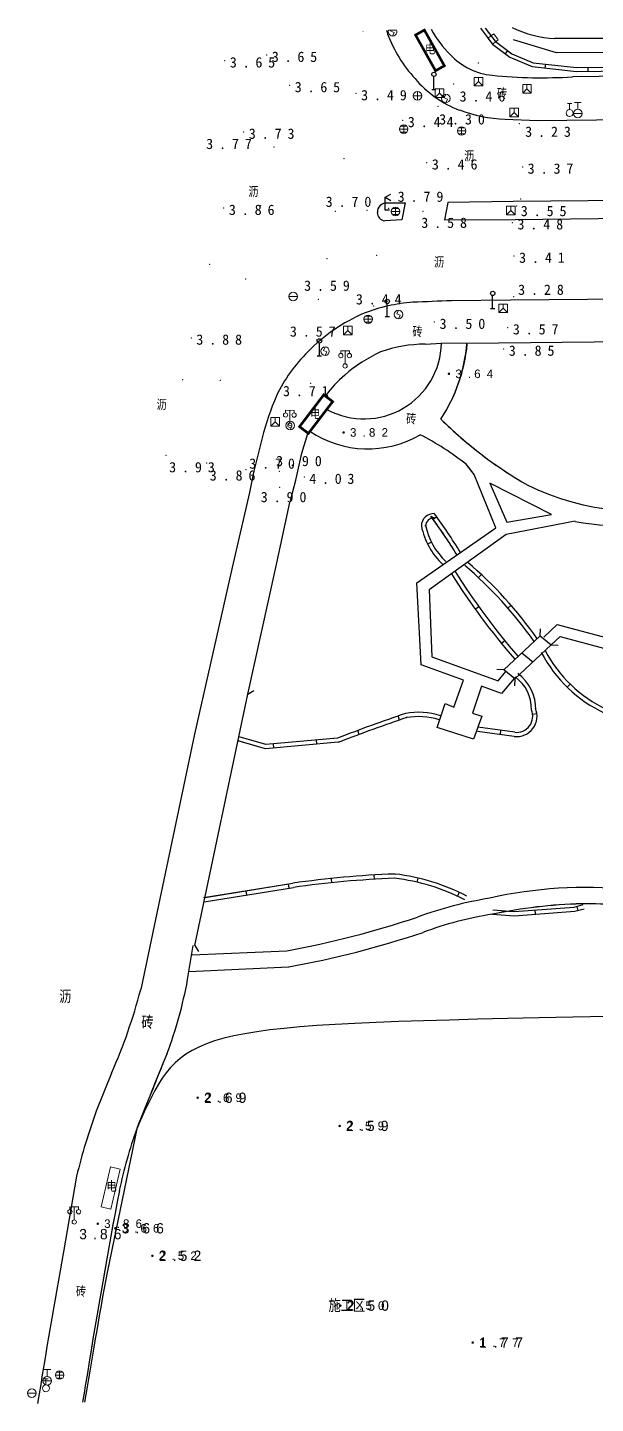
# Model space of a CAD drawing. Header units: metres. Extents: x 342272 to 345188, y 671156 to 672490.
# Drawn here: x 342311.7 to 342377.9, y 671804.9 to 671965.3 of the extents above; entities that cross this region are included whole.
import ezdxf
from ezdxf.enums import TextEntityAlignment as Align

# ---------------------------------------------------------------- set-up
doc = ezdxf.new("R2010")
doc.units = ezdxf.units.M
doc.header["$LTSCALE"] = 0.5
doc.header["$MEASUREMENT"] = 0
doc.layers.add('00-地形', color=251, linetype='Continuous')
doc.layers.add('00-现状标高', color=2, linetype='Continuous', lineweight=0, plot=False)
for name, color, linetype, lineweight in [('公共设施纪念物', 8, 'Continuous', 0), ('普通房屋', 8, 'Continuous', 0), ('通讯及其他管线设施', 252, 'Continuous', 0)]:
    doc.layers.add(name, color=color, linetype=linetype, lineweight=lineweight)
doc.styles.add('正等线体2.0', font='MCS_Chinese1.shx', dxfattribs={"height": 2, "bigfont": 'MCS_Chinese1big.shx'})
doc.styles.add('正等线体2.4', font='MCS_Chinese1.shx', dxfattribs={"height": 2.4, "bigfont": 'MCS_Chinese1big.shx'})
doc.styles.add('细等线体2.5', font='MCS_Chinese1.shx', dxfattribs={"height": 2.5, "bigfont": 'MCS_Chinese1big.shx'})
doc.styles.add('细等线体3.0', font='MCS_Chinese1.shx', dxfattribs={"height": 3, "bigfont": 'MCS_Chinese1big.shx'})

# ---------------------------------------------------------------- blocks, each defined once
blk = doc.blocks.new('174100_1')
at = {"layer": '通讯及其他管线设施', "linetype": 'Continuous', "lineweight": 0}
blk.add_line((-1, 0), (1, 0), dxfattribs=at)
blk.add_circle((0, 0), 1, dxfattribs=at)
blk = doc.blocks.new('175200_1')
at = {"layer": '通讯及其他管线设施', "linetype": 'Continuous', "lineweight": 0}
for p, q in [((-1, 0), (1, 0)), ((-0.8, 2.6), (0.8, 2.6)), ((0, 1), (0, 2.6))]:
    blk.add_line(p, q, dxfattribs=at)
blk.add_circle((0, 0), 1, dxfattribs=at)
blk = doc.blocks.new('155210')
at = {"layer": '公共设施纪念物', "linetype": 'Continuous', "lineweight": 0}
for p, q in [((-1, 2.9), (-1, 3.5)), ((-1, 3.5), (1, 3.5)), ((0, 0.5), (0, 3.5)), ((1, 3.5), (1, 2.9))]:
    blk.add_line(p, q, dxfattribs=at)
for centre in [(-1, 2.4), (0, 0), (1, 2.4)]:
    blk.add_circle(centre, 0.5, dxfattribs=at)
blk = doc.blocks.new('174201_1')
at = {"layer": '通讯及其他管线设施', "linetype": 'Continuous', "lineweight": 0}
for p, q in [((-1, 0), (1, 0)), ((-0.7, 0.7), (0.7, 0.7)), ((0, -1), (0, 1)), ((-0.7, -0.7), (0.7, -0.7))]:
    blk.add_line(p, q, dxfattribs=at)
blk.add_circle((0, 0), 1, dxfattribs=at)
blk = doc.blocks.new('213400_3')
at = {"layer": '00-现状标高', "linetype": 'Continuous', "lineweight": 0}
h = blk.add_hatch(color=256, dxfattribs=at)
edge = h.paths.add_edge_path()
edge.add_arc((0, 0), 0.3, 0, 360)
blk = doc.blocks.new('175300_1')
at = {"layer": '通讯及其他管线设施', "linetype": 'Continuous', "lineweight": 0}
for p, q in [((-0.5, 2.2), (0.5, 2.2)), ((0, 0.8), (0, 2.2))]:
    blk.add_line(p, q, dxfattribs=at)
blk.add_circle((0, 0), 0.8, dxfattribs=at)

msp = doc.modelspace()

# ---------------------------------------------------------------- hatches: boundary and pattern name
at = {"layer": '00-现状标高', "lineweight": 0, "ltscale": 10}
msp.add_hatch(color=256, dxfattribs=at).paths.add_polyline_path([(342350.66, 671964.87, 0.57617), (342350.92, 671964.87)])

# ---------------------------------------------------------------- linework, layer by layer
at = {"layer": '00-地形', "lineweight": -3}
for p, q in [((342364.47, 671965.17), (342365.85, 671963.33)), ((342365.02, 671965.19), (342366.17, 671963.65)), ((342373.31, 671962.3), (342368.32, 671963.82)), ((342394.47, 671963.94), (342373.14, 671963.99)), ((342365.85, 671963.33), (342367.87, 671961.79)), ((342366.17, 671963.65), (342368.1, 671962.18)), ((342367.61, 671962.56), (342367.34, 671962.2)), ((342368.1, 671962.18), (342370.61, 671961.14)), ((342476.07, 671963.07), (342373.31, 671962.3)), ((342367.87, 671961.79), (342370.5, 671960.7)), ((342370.5, 671960.7), (342375.63, 671960.14)), ((342370.61, 671961.14), (342375.65, 671960.59)), ((342372.02, 671960.99), (342371.97, 671960.54)), ((342375.63, 671960.14), (342478.04, 671961.26)), ((342375.65, 671960.59), (342477.59, 671961.7)), ((342376.95, 671960.6), (342376.95, 671960.15)), ((342363.25, 671913.78), (342362.79, 671914.38)), ((342363.72, 671913.19), (342362.79, 671914.38)), ((342338, 671913.21), (342337.55, 671911.08)), ((342363.72, 671913.19), (342363.25, 671913.78)), ((342366.24, 671906.98), (342363.72, 671913.19)), ((342337.55, 671911.08), (342335.53, 671902.33)), ((342372.75, 671908.52), (342365.57, 671912.18)), ((342365.57, 671912.18), (342367.54, 671907.61)), ((342340.63, 671902.33), (342342.25, 671909.92)), ((342358.68, 671908.32), (342359.07, 671908.12)), ((342358.94, 671907.97), (342359.35, 671908.26)), ((342375.51, 671907.72), (342367.44, 671906.2)), ((342367.54, 671907.61), (342372.75, 671908.52)), ((342357.04, 671900.55), (342366.24, 671906.98)), ((342358.08, 671907.17), (342358.07, 671907.28)), ((342367.44, 671906.2), (342358.49, 671899.75)), ((342358.75, 671905.29), (342358.3, 671905.07)), ((342335.53, 671902.33), (342331.16, 671882.93)), ((342337.38, 671887.58), (342340.63, 671902.33)), ((342364.22, 671901.17), (342364.57, 671901.53)), ((342357.56, 671890.98), (342357.04, 671900.55)), ((342358.49, 671899.75), (342358.81, 671891.95)), ((342364.27, 671897.75), (342363.86, 671897.46)), ((342367.66, 671897.61), (342368.04, 671897.94)), ((342371.41, 671894.38), (342371.44, 671895.18)), ((342371.84, 671894.22), (342373.38, 671895.68)), ((342373.38, 671895.68), (342381.89, 671893.41)), ((342367.29, 671893.81), (342366.9, 671893.49)), ((342367.17, 671890.42), (342371.41, 671894.38)), ((342372.7, 671893.32), (342368.45, 671889.35)), ((342371.41, 671894.38), (342372.7, 671893.32)), ((342372.7, 671893.32), (342373.73, 671894.3)), ((342372.7, 671893.32), (342373.5, 671893.29)), ((342373.73, 671894.3), (342382.05, 671892.08)), ((342358.81, 671891.95), (342366.53, 671889.14)), ((342369.29, 671892.4), (342370.57, 671891.33)), ((342362.47, 671889.21), (342357.56, 671890.98)), ((342367.17, 671890.42), (342366.37, 671890.44)), ((342366.53, 671889.14), (342367.41, 671890.21)), ((342368.45, 671889.35), (342367.17, 671890.42)), ((342361.38, 671886.05), (342362.47, 671889.21)), ((342364.57, 671888.5), (342363.52, 671885.36)), ((342366.9, 671887.65), (342364.57, 671888.5)), ((342368.37, 671889.42), (342366.9, 671887.65)), ((342368.45, 671889.35), (342368.42, 671888.55)), ((342374.56, 671888.4), (342374.91, 671888.76)), ((342331.21, 671858.28), (342337.38, 671887.58)), ((342337.38, 671887.58), (342338.05, 671888.02)), ((342359.43, 671883.68), (342360.34, 671886.49)), ((342360.34, 671886.49), (342361.38, 671886.05)), ((342363.52, 671885.36), (342364.61, 671885.02)), ((342371.04, 671885.28), (342370.54, 671885.23)), ((342370.9, 671885.75), (342370.86, 671885.96)), ((342355.05, 671884.57), (342354.89, 671885.04)), ((342355.82, 671884.85), (342355.9, 671884.87)), ((342363.67, 671882.32), (342359.43, 671883.68)), ((342364.61, 671885.02), (342363.67, 671882.32)), ((342368.45, 671883.14), (342364.17, 671883.75)), ((342331.16, 671882.93), (342326.95, 671862.98)), ((342339.41, 671881.22), (342336.2, 671882.14)), ((342339.41, 671881.22), (342336.23, 671882.13)), ((342339.46, 671881.73), (342336.34, 671882.62)), ((342347.87, 671881.97), (342339.41, 671881.22)), ((342347.82, 671882.47), (342339.46, 671881.73)), ((342345.4, 671881.75), (342345.35, 671882.25)), ((342348, 671882), (342347.87, 671881.97)), ((342350.35, 671882.89), (342350.18, 671883.36)), ((342368.38, 671882.65), (342364.1, 671883.25)), ((342366.78, 671882.87), (342366.85, 671883.37)), ((342368.39, 671882.64), (342368.38, 671882.65)), ((342340.41, 671881.31), (342340.37, 671881.81)), ((342347.06, 671866.11), (342347.11, 671865.61)), ((342352.06, 671866.51), (342352.09, 671866.01)), ((342354.44, 671866.63), (342354.52, 671866.62)), ((342357.16, 671866.16), (342357.05, 671865.67)), ((342332.2, 671863.87), (342342.59, 671865.55)), ((342332.28, 671863.38), (342342.67, 671865.06)), ((342332.39, 671863.9), (342342.59, 671865.55)), ((342337.14, 671864.67), (342337.22, 671864.18)), ((342342.07, 671865.47), (342342.15, 671864.98)), ((342342.59, 671865.55), (342342.6, 671865.56)), ((342361.98, 671864.5), (342361.77, 671864.04)), ((342326.95, 671862.98), (342324.89, 671853.18)), ((342368.37, 671862.25), (342375.37, 671862.78)), ((342375.37, 671862.78), (342376.43, 671863.06)), ((342375.68, 671862.86), (342375.81, 671862.38)), ((342365.85, 671861.94), (342368.37, 671861.75)), ((342365.89, 671862.44), (342368.37, 671862.25)), ((342367.73, 671862.3), (342368.37, 671862.25)), ((342368.37, 671861.75), (342375.46, 671862.28)), ((342370.8, 671862.44), (342370.84, 671861.94)), ((342375.46, 671862.28), (342376.56, 671862.58)), ((342330.36, 671854.33), (342331.02, 671858.28)), ((342331.21, 671858.28), (342331.64, 671857.61)), ((342330.84, 671857.19), (342341.91, 671857.69)), ((342330.52, 671855.28), (342342.12, 671855.81)), ((342321.5, 671843.44), (342319.71, 671838.98)), ((342324.44, 671836.95), (342321.01, 671820.4)), ((342317.42, 671831.43), (342315.89, 671822.61))]:
    msp.add_line(p, q, dxfattribs=at)
at = {"layer": '00-地形', "lineweight": -3, "ltscale": 0.1}
for p, q in [((342477.56, 671960.66), (342375.19, 671959.51)), ((342371.09, 671954.42), (342486.8, 671955.69)), ((342367.34, 671954.57), (342371.09, 671954.42)), ((342353.59, 671944.81), (342355.68, 671944.83)), ((342355.68, 671944.83), (342355.32, 671942.86)), ((342360.66, 671944.87), (342360.29, 671942.86)), ((342368.27, 671944.99), (342360.66, 671944.87)), ((342412.74, 671945.38), (342368.27, 671944.99)), ((342355.32, 671942.86), (342353.32, 671942.75)), ((342360.29, 671942.86), (342368.52, 671942.89)), ((342368.52, 671942.89), (342412.67, 671943.44)), ((342367.96, 671933.47), (342361.1, 671933.42)), ((342425.73, 671934.09), (342367.96, 671933.47)), ((342358.03, 671928.36), (342359.91, 671928.48)), ((342362.88, 671928.45), (342359.91, 671928.48)), ((342425.37, 671929.12), (342362.88, 671928.45)), ((342339.05, 671917.45), (342338.07, 671913.58)), ((342343.66, 671915.65), (342344.34, 671917.95)), ((342342.95, 671912.51), (342343.66, 671915.65)), ((342338.07, 671913.58), (342338, 671913.21)), ((342342.35, 671910.15), (342342.95, 671912.51))]:
    msp.add_line(p, q, dxfattribs=at)
at = {"layer": '00-地形', "lineweight": -3, "ltscale": 10}
for p, q in [((342359.03, 671958.05), (342359.04, 671959.55)), ((342358.78, 671958.05), (342359.28, 671958.05)), ((342353.38, 671945.48), (342354.03, 671945.85)), ((342353.38, 671945.48), (342354.03, 671945.1)), ((342353.38, 671943.98), (342353.38, 671945.48)), ((342353.88, 671943.98), (342353.38, 671943.98)), ((342365.88, 671932.52), (342365.88, 671934.02)), ((342353.61, 671931.59), (342353.61, 671933.09)), ((342365.63, 671932.52), (342366.13, 671932.52)), ((342353.36, 671931.59), (342353.86, 671931.59)), ((342345.7, 671926.99), (342345.7, 671928.49)), ((342345.45, 671926.99), (342345.95, 671926.99))]:
    msp.add_line(p, q, dxfattribs=at)
for centre in [(342359.04, 671959.8), (342353.61, 671933.34), (342365.89, 671934.27), (342345.7, 671928.74)]:
    msp.add_circle(centre, 0.25, dxfattribs=at)
at = {"layer": '00-地形', "lineweight": -3, "ltscale": 0.1}
for centre, radius, start, end in [((342371.16, 671970.11), 18.39, 196.3558, 197.8146), ((342368.49, 671970.06), 15.85, 200.5898, 222.6959), ((342369.94, 671971.26), 12.83, 208.9461, 225.4945), ((342366.6, 671967.38), 7.73, 222.9985, 264.3219), ((342366.53, 671967.46), 12.66, 220.0885, 249.027), ((342371.59, 672016.65), 57.25, 264.2305, 273.6019), ((342368, 671971.6), 17.04, 249.3921, 267.7808), ((342353.51, 671943.75), 1.06, 85.5735, 182.7469), ((342353.42, 671943.72), 0.976, 181.7358, 264.1505), ((342358.07, 671913.27), 20.03, 94.2554, 110.9414), ((342398.3, 670902.5), 1031.59, 92.06657, 92.31754), ((342359.24, 671912.81), 20.9, 113.4868, 135.4357), ((342357.05, 671914.59), 18.09, 134.597, 154.6513), ((342360.26, 671911.49), 17.62, 114.9476, 131.1293), ((342358.06, 671912.73), 15.63, 90.1062, 109.5428), ((342357.03, 671914.66), 13.11, 129.6098, 144.2364), ((342372.39, 671908.85), 34.44, 156.9373, 165.529), ((342357.03, 671914.66), 13.11, 165.1842, 165.4681)]:
    msp.add_arc(centre, radius, start, end, dxfattribs=at)
at = {"layer": '00-地形', "lineweight": -3}
for centre, radius, start, end in [((342373.72, 671976.63), 12.66, 243.9783, 267.3832), ((342350.9, 671928.67), 9.02, 241.9565, 358.812), ((342343.61, 671930.14), 19.35, 327.1235, 354.9793), ((342343.79, 671930.19), 19.22, 326.7036, 354.5594), ((342394.17, 671954.18), 48.69, 225.1866, 232.6884), ((342394.17, 671954.18), 48.69, 225.1865, 240.1904), ((342351.36, 671928.28), 12.12, 236.0171, 300.1979), ((342341.04, 671886.39), 35.45, 52.1449, 62.4164), ((342394.17, 671954.18), 48.69, 232.6885, 240.1903), ((342383.16, 671939.16), 30.26, 244.1456, 285.6034), ((342383.16, 671939.16), 30.26, 244.1456, 285.6034), ((342359.04, 671907.16), 1.46, 88.4867, 179.1166), ((342359.04, 671907.16), 0.964, 88.4867, 179.1166), ((342308.45, 671871.2), 62.46, 31.5057, 36.4623), ((342308.45, 671871.2), 62.46, 31.5057, 36.2082), ((342308.45, 671871.2), 62.96, 31.5057, 36.4623), ((342382.89, 671950.35), 43.27, 260.1743, 280.1899), ((342365.79, 671908.81), 8.37, 191.2517, 227.0901), ((342365.79, 671908.81), 7.87, 191.2517, 227.0901), ((342330.7, 671865.35), 49.55, 35.3309, 49.385), ((342427.13, 671942.83), 77.85, 211.9622, 221.0586), ((342427.13, 671942.83), 77.35, 211.9622, 221.0586), ((342330.7, 671865.35), 49.05, 35.3309, 49.385), ((342385.8, 671899.94), 16.11, 207.8083, 244.7503), ((342385.8, 671899.94), 15.61, 207.8083, 244.7503), ((342365.8, 671885.87), 5.1, 358.6084, 53.921), ((342365.8, 671885.87), 4.6, 358.6084, 53.921), ((342426.84, 671677.05), 220.09, 108.8484, 111.0413), ((342357.21, 671876.88), 8.59, 72.5166, 99.8593), ((342368.66, 671885.02), 2.39, 263.6306, 22.948), ((342368.66, 671885.02), 1.89, 263.6306, 22.948), ((342426.84, 671677.05), 219.59, 108.8484, 111.0413), ((342357.21, 671876.88), 8.09, 72.5166, 99.8593), ((342358.57, 671754.92), 111.78, 92.1143, 98.2151), ((342358.57, 671754.92), 111.28, 92.1143, 98.2151), ((342351.6, 671842.23), 24.07, 62.7038, 83.1607), ((342351.6, 671842.23), 24.57, 62.7038, 83.1607), ((342376.57, 671815.24), 49.81, 84.1313, 102.7766), ((342376.57, 671815.24), 49.81, 84.1313, 102.7766), ((342372.49, 671820.02), 44.33, 98.9998, 110.2606), ((342372.49, 671820.02), 44.33, 98.9998, 110.2606), ((342377.87, 671803.96), 59.21, 91.5717, 101.7067), ((342377.87, 671803.97), 59.21, 91.5717, 101.7067), ((342376.87, 671824.56), 38.6, 77.9835, 90.9286), ((342376.87, 671824.56), 38.6, 77.9835, 90.9286), ((342321.75, 671967.52), 111.67, 280.4034, 288.48), ((342321.75, 671967.52), 111.67, 280.4034, 288.48), ((342372.49, 671820.02), 42.44, 98.9998, 110.2997), ((342321.75, 671967.52), 113.56, 280.338, 288.495), ((342264, 671868.89), 62.88, 336.1252, 345.5327), ((342279.23, 671863.88), 52.01, 339.4529, 349.4099), ((342279.23, 671863.88), 52.01, 339.4529, 349.4099), ((342898.15, 671610.88), 616.65, 157.62395, 158.4932), ((342898.16, 671610.88), 616.66, 157.62395, 158.4932), ((342898.15, 671610.88), 616.65, 157.73455, 158.4932), ((342898.16, 671610.88), 616.66, 157.73455, 158.4932), ((342384.61, 671815.18), 69.12, 159.8591, 166.403), ((342378.65, 671817.74), 57.52, 160.4872, 167.9449), ((342378.65, 671817.74), 57.52, 160.4872, 167.9449), ((343073.97, 671687.34), 764.94, 169.27013, 170.88954), ((343073.98, 671687.33), 764.95, 169.27015, 170.88953), ((343468.97, 671617.54), 1171.18, 169.91545, 170.79265), ((343609.32, 671592.56), 1308.57, 170.50378, 170.65287), ((343609.27, 671592.57), 1308.52, 170.50375, 170.65285)]:
    msp.add_arc(centre, radius, start, end, dxfattribs=at)
for points in [[(342571.57, 671844.09), (342571.58, 671848.96), (342571.58, 671851.12), (342565.57, 671851.99), (342558.97, 671852), (342329.33, 671849.92), (342329.33, 671847.95), (342324.44, 671836.95)], [(342321.01, 671820.4), (342320.01, 671814.91), (342319.13, 671809.83), (342318.34, 671805.1)]]:
    msp.add_open_spline(points, degree=3, dxfattribs=at)
at = {"layer": '00-现状标高', "lineweight": 0, "ltscale": 10}
for p in [(342334.67, 671961.4), (342339.56, 671962.05), (342364.23, 671961.14), (342342.23, 671958.51), (342349.96, 671957.57), (342361.36, 671958.66), (342359.5, 671956.07), (342355.4, 671954.44), (342368.99, 671954.07), (342336.88, 671953.08), (342340.41, 671951.32), (342348.58, 671949.96), (342358.2, 671949.51), (342369.36, 671949.01), (342338.87, 671944.49), (342368.69, 671944.46), (342369.13, 671945.29), (342334.56, 671944.21), (342347.55, 671943.83), (342351.26, 671943.97), (342353.76, 671944.19), (342357.78, 671943.84), (342368.17, 671942.52), (342346.58, 671938.31), (342352.36, 671938.71), (342368.36, 671938.63), (342332.94, 671937.66), (342337.13, 671935.97), (342345.57, 671933.6), (342368.32, 671933.88), (342352.03, 671932.8), (342359.1, 671930.93), (342367.63, 671930.29), (342330.77, 671929.09), (342345.38, 671928.83), (342367.16, 671927.81), (342329.79, 671924.24), (342334.18, 671924.13), (342344.7, 671923.79), (342327.83, 671915.39), (342332.58, 671914.5), (342337.17, 671913.74), (342341.03, 671913.55), (342343.93, 671912.88), (342341.07, 671911.67)]:
    msp.add_point(p, dxfattribs=at)
at = {"layer": '公共设施纪念物', "lineweight": 0, "ltscale": 10}
for p, q in [((342348.2, 671927.28), (342348.2, 671927.58)), ((342348.2, 671927.58), (342349.2, 671927.58)), ((342348.7, 671926.08), (342348.7, 671927.58)), ((342349.2, 671927.58), (342349.2, 671927.28)), ((342341.76, 671920.36), (342341.76, 671920.66)), ((342341.76, 671920.66), (342342.76, 671920.65)), ((342342.26, 671919.16), (342342.26, 671920.66)), ((342342.76, 671920.65), (342342.76, 671920.35))]:
    msp.add_line(p, q, dxfattribs=at)
for centre in [(342348.2, 671927.03), (342349.2, 671927.03), (342348.7, 671925.83), (342341.76, 671920.11), (342342.26, 671918.91), (342342.76, 671920.1)]:
    msp.add_circle(centre, 0.25, dxfattribs=at)
at = {"layer": '普通房屋', "lineweight": 0, "flags": 128}
msp.add_lwpolyline([(342365.34, 671964.01), (342365.85, 671963.33), (342366.53, 671963.84), (342366.02, 671964.52), (342365.34, 671964.01)], dxfattribs=at)
at = {"layer": '通讯及其他管线设施', "lineweight": 0, "ltscale": 10}
for p, q in [((342354.08, 671964.94), (342354.04, 671964.84)), ((342354.04, 671964.84), (342354.42, 671964.66)), ((342354.23, 671964.25), (342354.42, 671964.66)), ((342363.74, 671959.45), (342363.74, 671958.45)), ((342364.74, 671959.45), (342363.74, 671959.45)), ((342363.74, 671958.45), (342364.24, 671958.95)), ((342364.24, 671958.95), (342364.24, 671959.45)), ((342364.24, 671958.95), (342364.74, 671958.45)), ((342364.74, 671958.45), (342364.74, 671959.45)), ((342356.64, 671957.29), (342357.64, 671957.29)), ((342357.14, 671957.79), (342357.14, 671956.79)), ((342359.18, 671958.12), (342359.18, 671957.12)), ((342360.18, 671958.12), (342359.18, 671958.12)), ((342359.18, 671957.12), (342359.68, 671957.62)), ((342359.68, 671957.62), (342359.68, 671958.12)), ((342359.68, 671957.62), (342360.18, 671957.12)), ((342360.18, 671957.12), (342360.18, 671958.12)), ((342360.44, 671957.5), (342360.25, 671957.08)), ((342363.74, 671958.45), (342364.74, 671958.45)), ((342369.38, 671958.61), (342369.38, 671957.61)), ((342370.38, 671958.61), (342369.38, 671958.61)), ((342369.38, 671957.61), (342369.88, 671958.11)), ((342369.38, 671957.61), (342370.38, 671957.61)), ((342369.88, 671958.11), (342369.88, 671958.61)), ((342369.88, 671958.11), (342370.38, 671957.61)), ((342370.38, 671957.61), (342370.38, 671958.61)), ((342359.18, 671957.12), (342360.18, 671957.12)), ((342360.25, 671957.08), (342360.63, 671956.91)), ((342360.44, 671956.5), (342360.63, 671956.91)), ((342367.9, 671955.86), (342367.89, 671954.86)), ((342368.9, 671955.86), (342367.9, 671955.86)), ((342368.39, 671955.36), (342368.4, 671955.86)), ((342368.89, 671954.86), (342368.9, 671955.86)), ((342374.6, 671956.39), (342375.1, 671956.39)), ((342374.85, 671955.69), (342374.85, 671956.39)), ((342375.4, 671956.53), (342376.2, 671956.53)), ((342375.8, 671955.73), (342375.8, 671956.53)), ((342367.89, 671954.86), (342368.39, 671955.36)), ((342367.89, 671954.86), (342368.89, 671954.86)), ((342368.39, 671955.36), (342368.89, 671954.86)), ((342375.3, 671955.23), (342376.3, 671955.23)), ((342355.02, 671953.4), (342356.02, 671953.4)), ((342355.17, 671953.75), (342355.87, 671953.75)), ((342355.17, 671953.05), (342355.87, 671953.05)), ((342355.52, 671952.9), (342355.52, 671953.9)), ((342361.77, 671953.2), (342362.77, 671953.2)), ((342361.92, 671953.55), (342362.62, 671953.55)), ((342361.92, 671952.85), (342362.62, 671952.85)), ((342362.27, 671952.7), (342362.27, 671953.7)), ((342354.06, 671943.82), (342355.06, 671943.82)), ((342354.21, 671944.17), (342354.91, 671944.17)), ((342354.21, 671943.47), (342354.91, 671943.47)), ((342354.56, 671943.32), (342354.56, 671944.32)), ((342367.49, 671944.44), (342367.49, 671943.44)), ((342368.49, 671944.44), (342367.49, 671944.44)), ((342367.49, 671943.44), (342367.99, 671943.94)), ((342367.49, 671943.44), (342368.49, 671943.44)), ((342367.99, 671943.94), (342367.99, 671944.44)), ((342367.99, 671943.94), (342368.49, 671943.44)), ((342368.49, 671943.44), (342368.49, 671944.44)), ((342342.14, 671933.91), (342343.14, 671933.91)), ((342351.03, 671931.62), (342351.73, 671931.61)), ((342351.38, 671930.76), (342351.38, 671931.76)), ((342354.93, 671932.32), (342354.74, 671931.91)), ((342354.74, 671931.91), (342355.12, 671931.73)), ((342354.93, 671931.32), (342355.12, 671931.73)), ((342366.61, 671933.04), (342366.61, 671932.04)), ((342367.61, 671933.04), (342366.61, 671933.04)), ((342366.61, 671932.04), (342367.11, 671932.54)), ((342366.61, 671932.04), (342367.61, 671932.04)), ((342367.11, 671932.54), (342367.11, 671933.04)), ((342367.11, 671932.54), (342367.61, 671932.04)), ((342367.61, 671932.04), (342367.61, 671933.04)), ((342348.51, 671930.45), (342348.51, 671929.45)), ((342349.51, 671930.45), (342348.51, 671930.45)), ((342349.01, 671929.95), (342349.01, 671930.45)), ((342349.51, 671929.45), (342349.51, 671930.45)), ((342350.88, 671931.27), (342351.88, 671931.26)), ((342351.03, 671930.92), (342351.73, 671930.91)), ((342348.51, 671929.45), (342349.01, 671929.95)), ((342348.51, 671929.45), (342349.51, 671929.45)), ((342349.01, 671929.95), (342349.51, 671929.45)), ((342346.36, 671928.05), (342346.17, 671927.64)), ((342346.17, 671927.64), (342346.55, 671927.46)), ((342346.36, 671927.05), (342346.55, 671927.46)), ((342340.05, 671919.8), (342340.05, 671918.8)), ((342341.05, 671919.8), (342340.05, 671919.8)), ((342340.05, 671918.8), (342340.55, 671919.3)), ((342340.05, 671918.8), (342341.05, 671918.8)), ((342340.55, 671919.3), (342340.55, 671919.8)), ((342340.55, 671919.3), (342341.05, 671918.8)), ((342341.05, 671918.8), (342341.05, 671919.8)), ((342342.29, 671919.39), (342342.1, 671918.98)), ((342342.1, 671918.98), (342342.48, 671918.81)), ((342342.29, 671918.39), (342342.48, 671918.81))]:
    msp.add_line(p, q, dxfattribs=at)
at = {"layer": '通讯及其他管线设施', "lineweight": 0, "ltscale": 10, "flags": 128}
msp.add_lwpolyline([(342353.76, 671964.94, 1.506006), (342354.68, 671964.96)], format="xyb", close=True, dxfattribs=at)
at = {"layer": '通讯及其他管线设施', "lineweight": 0, "ltscale": 0.1, "const_width": 0.3, "flags": 128}
for points in [[(342357.93, 671964.96), (342356.9, 671964.38), (342359.23, 671960.22), (342360.26, 671960.8)], [(342343.39, 671918.75), (342344.42, 671917.96), (342347.25, 671921.67), (342346.21, 671922.46)]]:
    msp.add_lwpolyline(points, close=True, dxfattribs=at)
at = {"layer": '通讯及其他管线设施', "lineweight": 0, "flags": 128}
msp.add_lwpolyline([(342321.42, 671827.58), (342320.28, 671827.84), (342321.36, 671832.5), (342322.5, 671832.24), (342321.42, 671827.58)], dxfattribs=at)
at = {"layer": '通讯及其他管线设施', "lineweight": 0, "ltscale": 10}
for centre, radius in [((342357.14, 671957.29), 0.5), ((342360.44, 671957), 0.5), ((342374.85, 671955.29), 0.4), ((342375.8, 671955.23), 0.5), ((342355.52, 671953.4), 0.5), ((342362.27, 671953.2), 0.5), ((342354.56, 671943.82), 0.5), ((342342.64, 671933.91), 0.5), ((342351.38, 671931.26), 0.5), ((342354.93, 671931.82), 0.5), ((342346.36, 671927.55), 0.5), ((342342.29, 671918.89), 0.5)]:
    msp.add_circle(centre, radius, dxfattribs=at)

# ---------------------------------------------------------------- block references
at = {"layer": '00-现状标高', "lineweight": 0, "xscale": 0.5, "yscale": 0.5, "zscale": 0.5}
for p in [(342360.79, 671924.91), (342348.52, 671918.07), (342331.53, 671840.56), (342348.06, 671837.27), (342319.89, 671825.88), (342321.94, 671825.34), (342326.25, 671822.14), (342348.15, 671816.33), (342363.56, 671812.03)]:
    msp.add_blockref('213400_3', p, dxfattribs=at)
at = {"layer": '公共设施纪念物', "lineweight": 0, "xscale": 0.5, "yscale": 0.5, "zscale": 0.5}
msp.add_blockref('155210', (342317.15, 671826.08), dxfattribs=at)
at = {"layer": '通讯及其他管线设施', "lineweight": 0, "xscale": 0.5, "yscale": 0.5, "zscale": 0.5}
for name, p in [('175200_1', (342314.01, 671807.58)), ('174201_1', (342315.45, 671808.25)), ('174100_1', (342312.21, 671806.13)), ('175300_1', (342313.85, 671806.7))]:
    msp.add_blockref(name, p, dxfattribs=at)

# ---------------------------------------------------------------- texts
at = {"layer": '00-地形', "lineweight": -3}
for s, height, style, p in [('电', 1.25, '细等线体2.5', (342358.01, 671962.11)), ('砖', 1.25, '细等线体2.5', (342366.37, 671956.91)), ('沥', 1.25, '细等线体2.5', (342362.56, 671949.64)), ('沥', 1.25, '细等线体2.5', (342337.43, 671945.48)), ('沥', 1.25, '细等线体2.5', (342359.05, 671937.27)), ('砖', 1.25, '细等线体2.5', (342356.53, 671929.17)), ('沥', 1.25, '细等线体2.5', (342326.74, 671920.68)), ('电', 1.25, '细等线体2.5', (342344.63, 671919.61)), ('砖', 1.25, '细等线体2.5', (342355.81, 671919.01)), ('沥', 1.5, '细等线体3.0', (342315.4, 671851.58)), ('砖', 1.5, '细等线体3.0', (342324.97, 671848.58)), ('砖', 1.25, '细等线体2.5', (342317.34, 671817.34))]:
    msp.add_text(s, height=height, dxfattribs=dict(at, style=style)).set_placement(p)
for s, height, style, p in [('电', 1.25, '细等线体2.5', (342321.5, 671830.21)), ('施工区', 1.5, '细等线体3.0', (342348.9, 671816.33))]:
    msp.add_text(s, height=height, dxfattribs=dict(at, style=style)).set_placement(p, align=Align.MIDDLE_CENTER)
at = {"layer": '00-现状标高', "lineweight": 0, "attachment_point": 4}
for s, insert, char_height, line_spacing_factor, style in [('\\F黑体big.shx;\\T1.825;3.65', (342340.16, 671961.84), 1.2, 0.60241, '正等线体2.4'), ('\\F黑体big.shx;\\T1.825;3.65', (342335.27, 671961.19), 1.2, 0.60241, '正等线体2.4'), ('\\F黑体big.shx;\\T1.825;3.65', (342342.83, 671958.31), 1.2, 0.60241, '正等线体2.4'), ('\\F黑体big.shx;\\T1.841;3.49', (342350.56, 671957.37), 1.2, 0.60241, '正等线体2.4'), ('\\F黑体big.shx;\\T1.841;3.46', (342362.03, 671957.22), 1.2, 0.60241, '正等线体2.4'), ('\\F黑体big.shx;\\T1.841;3.44', (342356, 671954.24), 1.2, 0.60241, '正等线体2.4'), ('\\F黑体big.shx;\\T1.841;3.30', (342359.65, 671954.55), 1.2, 0.60241, '正等线体2.4'), ('\\F黑体big.shx;\\T1.841;3.73', (342337.48, 671952.88), 1.2, 0.60241, '正等线体2.4'), ('\\F黑体big.shx;\\T1.841;3.23', (342369.67, 671953.11), 1.2, 0.60241, '正等线体2.4'), ('\\F黑体big.shx;\\T1.841;3.77', (342332.51, 671951.69), 1.2, 0.60241, '正等线体2.4'), ('\\F黑体big.shx;\\T1.841;3.46', (342358.8, 671949.3), 1.2, 0.60241, '正等线体2.4'), ('\\F黑体big.shx;\\T1.841;3.37', (342369.96, 671948.81), 1.2, 0.60241, '正等线体2.4'), ('\\F黑体big.shx;\\T1.841;3.79', (342354.82, 671945.54), 1.2, 0.60241, '正等线体2.4'), ('\\F黑体big.shx;\\T1.841;3.86', (342335.16, 671944.01), 1.2, 0.60241, '正等线体2.4'), ('\\F黑体big.shx;\\T1.841;3.70', (342346.43, 671944.95), 1.2, 0.60241, '正等线体2.4'), ('\\F黑体big.shx;\\T1.841;3.55', (342369.16, 671943.87), 1.2, 0.60241, '正等线体2.4'), ('\\F黑体big.shx;\\T1.841;3.58', (342357.57, 671942.5), 1.2, 0.60241, '正等线体2.4'), ('\\F黑体big.shx;\\T1.841;3.48', (342368.77, 671942.32), 1.2, 0.60241, '正等线体2.4'), ('\\F黑体big.shx;\\T1.841;3.41', (342368.96, 671938.43), 1.2, 0.60241, '正等线体2.4'), ('\\F黑体big.shx;\\T1.841;3.59', (342343.92, 671935.17), 1.2, 0.60241, '正等线体2.4'), ('\\F黑体big.shx;\\T1.841;3.28', (342368.85, 671934.7), 1.2, 0.60241, '正等线体2.4'), ('\\F黑体big.shx;\\T1.841;3.44', (342349.95, 671933.58), 1.2, 0.60241, '正等线体2.4'), ('\\F黑体big.shx;\\T1.841;3.57', (342342.27, 671929.83), 1.2, 0.60241, '正等线体2.4'), ('\\F黑体big.shx;\\T1.841;3.50', (342359.7, 671930.73), 1.2, 0.60241, '正等线体2.4'), ('\\F黑体big.shx;\\T1.841;3.57', (342368.23, 671930.09), 1.2, 0.60241, '正等线体2.4'), ('\\F黑体big.shx;\\T1.841;3.88', (342331.37, 671928.89), 1.2, 0.60241, '正等线体2.4'), ('\\F黑体big.shx;\\T1.841;3.85', (342367.76, 671927.6), 1.2, 0.60241, '正等线体2.4'), ('\\T1.966;3.64', (342361.54, 671924.9), 1, 0.722892, '正等线体2.0'), ('\\F黑体big.shx;\\T1.841;3.71', (342341.46, 671922.89), 1.2, 0.60241, '正等线体2.4'), ('\\T1.979;3.82', (342349.27, 671918.07), 1, 0.722892, '正等线体2.0'), ('\\F黑体big.shx;\\T1.841;3.93', (342328.2, 671914.02), 1.2, 0.60241, '正等线体2.4'), ('\\F黑体big.shx;\\T1.841;3.70', (342337.53, 671914.44), 1.2, 0.60241, '正等线体2.4'), ('\\F黑体big.shx;\\T1.841;3.90', (342340.66, 671914.74), 1.2, 0.60241, '正等线体2.4'), ('\\F黑体big.shx;\\T1.841;3.86', (342332.93, 671913.06), 1.2, 0.60241, '正等线体2.4'), ('\\F黑体big.shx;\\T1.810;4.03', (342344.53, 671912.67), 1.2, 0.60241, '正等线体2.4'), ('\\F黑体big.shx;\\T1.841;3.90', (342338.87, 671910.54), 1.2, 0.60241, '正等线体2.4'), ('\\T1.966;2.69', (342332.28, 671840.55), 1, 0.722892, '正等线体2.0'), ('\\T1.805;2.69', (342332.28, 671840.55), 1.2, 0.722892, '正等线体2.4'), ('\\T1.979;2.59', (342348.81, 671837.27), 1, 0.722892, '正等线体2.0'), ('\\T1.816;2.59', (342348.81, 671837.27), 1.2, 0.722892, '正等线体2.4'), ('\\T1.966;3.86', (342320.64, 671825.88), 1, 0.722892, '正等线体2.0'), ('\\T1.952;3.66', (342322.69, 671825.34), 1, 0.722892, '正等线体2.0'), ('\\T1.794;3.66', (342322.69, 671825.34), 1.2, 0.722892, '正等线体2.4'), ('\\T1.805;3.86', (342317.73, 671824.66), 1.2, 0.722892, '正等线体2.4'), ('\\T1.979;2.52', (342327, 671822.14), 1, 0.722892, '正等线体2.0'), ('\\T1.816;2.52', (342327, 671822.14), 1.2, 0.722892, '正等线体2.4'), ('\\T1.952;2.50', (342348.9, 671816.33), 1, 0.722892, '正等线体2.0'), ('\\T1.794;2.50', (342348.9, 671816.33), 1.2, 0.722892, '正等线体2.4'), ('\\T2.069;1.77', (342364.31, 671812.03), 1, 0.722892, '正等线体2.0'), ('\\T1.891;1.77', (342364.31, 671812.03), 1.2, 0.722892, '正等线体2.4')]:
    msp.add_mtext(s, dxfattribs=dict(at, insert=insert, char_height=char_height, line_spacing_factor=line_spacing_factor, style=style))

doc.saveas('drawing.dxf')
